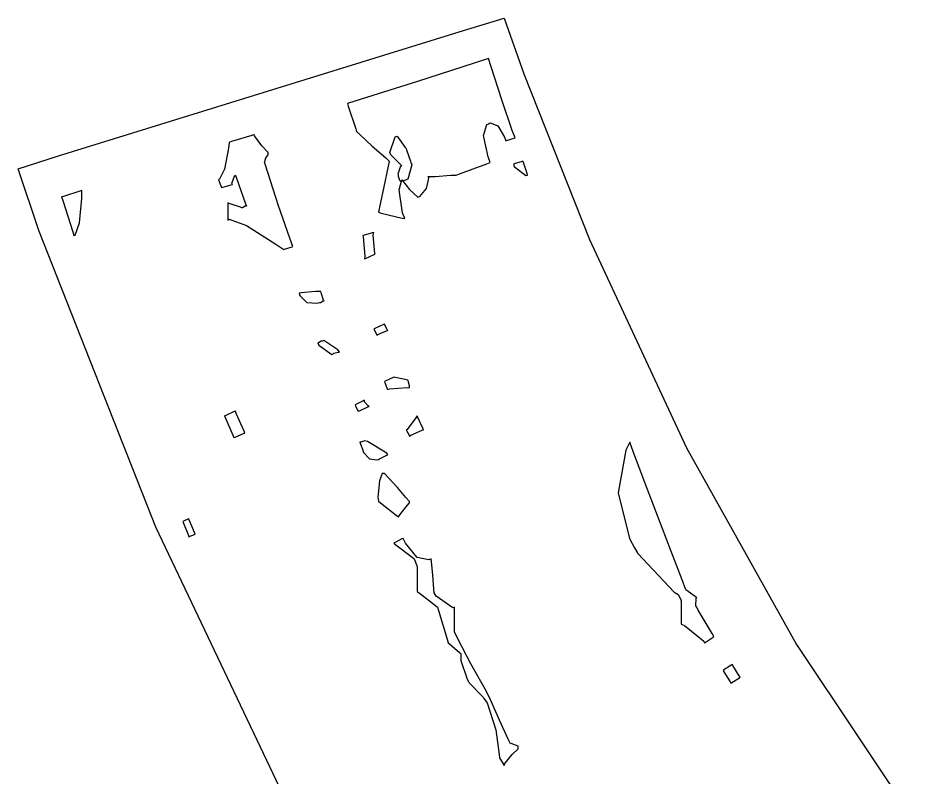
# Model space of a CAD drawing. Extents: x 46 to 308, y 59 to 295.
# Drawn here: x 110.38 to 130.87, y 137.3 to 154.55 of the extents above; entities that cross this region are included whole.
import ezdxf

# ---------------------------------------------------------------- set-up
doc = ezdxf.new("R2010")
doc.units = 0
doc.header["$MEASUREMENT"] = 0

msp = doc.modelspace()

# ---------------------------------------------------------------- linework, layer by layer
at = {"color": 7}
msp.add_lwpolyline([(116.629, 136.455), (113.514, 142.995), (110.859, 149.728), (110.383, 151.129), (111.3, 151.422), (120.5, 154.27), (121.426, 154.553), (121.426, 154.553), (121.87, 153.283), (123.363, 149.528), (125.569, 144.792), (128.064, 140.331), (130.871, 136.134)], dxfattribs=at)
for points in [[(121.073, 153.635), (120.746, 153.53), (119.454, 153.111), (118.181, 152.71), (117.864, 152.612), (117.88, 152.55), (118.056, 152.039), (118.074, 151.977), (118.145, 151.907), (118.431, 151.642), (118.736, 151.378), (118.816, 151.306), (118.788, 151.191), (118.692, 150.724), (118.595, 150.257), (118.569, 150.143), (118.63, 150.125), (119.107, 150.011), (119.169, 150.001), (119.115, 150.133), (119.041, 150.654), (119.098, 150.883), (119.098, 150.883), (119.107, 150.875), (119.277, 150.664), (119.467, 150.487), (119.485, 150.496), (119.512, 150.505), (119.658, 150.686), (119.714, 150.919), (119.698, 150.953), (119.856, 150.953), (120.213, 150.989), (120.333, 150.989), (120.412, 151.016), (121.029, 151.245), (121.109, 151.271), (121.065, 151.404), (120.959, 151.885), (121.029, 152.137), (121.073, 152.153), (121.108, 152.171), (121.28, 152.105), (121.434, 151.845), (121.462, 151.765), (121.478, 151.775), (121.655, 151.827), (121.672, 151.835), (121.611, 152.003), (121.372, 152.696), (121.134, 153.442), (121.073, 153.635)], [(115.747, 151.907), (115.693, 151.889), (115.234, 151.748), (115.182, 151.73), (115.164, 151.598), (115.072, 151.123), (114.961, 150.893), (114.935, 150.883), (114.943, 150.866), (114.996, 150.724), (115.006, 150.706), (115.032, 150.716), (115.225, 150.768), (115.252, 150.777), (115.243, 150.804), (115.305, 150.981), (115.322, 150.989), (115.349, 150.919), (115.543, 150.355), (115.571, 150.283), (115.543, 150.283), (115.484, 150.247), (115.465, 150.247), (115.437, 150.257), (115.181, 150.345), (115.146, 150.354), (115.146, 150.257), (115.146, 150.04), (115.146, 149.967), (115.181, 149.984), (115.569, 149.844), (116.24, 149.419), (116.417, 149.295), (116.433, 149.305), (116.611, 149.357), (116.629, 149.365), (116.557, 149.552), (116.297, 150.289), (116.054, 151.043), (115.994, 151.235), (115.984, 151.263), (116.014, 151.382), (116.064, 151.448), (116.064, 151.448), (116.064, 151.499), (115.918, 151.65), (115.755, 151.88), (115.747, 151.907)], [(119.203, 151.588), (119.211, 151.562), (119.3, 151.307), (119.309, 151.271), (119.326, 151.219), (119.237, 150.893), (119.203, 150.883), (119.193, 150.875), (119.094, 150.848), (119.063, 150.848), (119.053, 150.866), (119.027, 150.959), (119.027, 150.989), (119.017, 151.016), (119.078, 151.201), (119.098, 151.201), (119.071, 151.227), (118.877, 151.422), (118.85, 151.448), (118.832, 151.501), (118.948, 151.854), (118.992, 151.871), (119.009, 151.845), (119.177, 151.616), (119.203, 151.588)], [(121.849, 151.306), (121.831, 151.298), (121.655, 151.245), (121.638, 151.235), (121.655, 151.183), (121.919, 150.981), (121.955, 150.989), (121.945, 151.025), (121.867, 151.271), (121.849, 151.306)], [(111.831, 150.636), (111.786, 150.62), (111.416, 150.505), (111.372, 150.496), (111.398, 150.408), (111.627, 149.702), (111.654, 149.614), (111.68, 149.623), (111.781, 149.9), (111.831, 150.453), (111.831, 150.636)], [(118.463, 149.684), (118.436, 149.676), (118.243, 149.623), (118.217, 149.614), (118.225, 149.587), (118.259, 149.146), (118.251, 149.085), (118.277, 149.094), (118.471, 149.181), (118.497, 149.189), (118.488, 149.207), (118.453, 149.623), (118.463, 149.684)], [(117.263, 148.343), (117.139, 148.343), (116.814, 148.317), (116.769, 148.307), (116.786, 148.255), (116.944, 148.096), (117.174, 148.08), (117.228, 148.096), (117.255, 148.096), (117.314, 148.131), (117.335, 148.131), (117.325, 148.149), (117.271, 148.317), (117.263, 148.343)], [(118.71, 147.602), (118.682, 147.593), (118.489, 147.507), (118.463, 147.497), (118.471, 147.479), (118.524, 147.365), (118.533, 147.355), (118.559, 147.365), (118.752, 147.453), (118.78, 147.461), (118.77, 147.471), (118.718, 147.585), (118.71, 147.602)], [(117.299, 147.215), (117.271, 147.215), (117.212, 147.179), (117.192, 147.179), (117.219, 147.126), (117.51, 146.915), (117.545, 146.932), (117.554, 146.941), (117.653, 146.968), (117.687, 146.968), (117.651, 147.022), (117.333, 147.233), (117.299, 147.215)], [(119.239, 146.333), (119.211, 146.342), (118.956, 146.395), (118.922, 146.403), (118.904, 146.395), (118.726, 146.306), (118.71, 146.297), (118.718, 146.28), (118.77, 146.138), (118.78, 146.12), (118.824, 146.138), (119.231, 146.166), (119.275, 146.156), (119.275, 146.2), (119.247, 146.316), (119.239, 146.333)], [(118.251, 145.874), (118.223, 145.865), (118.056, 145.777), (118.04, 145.767), (118.048, 145.751), (118.1, 145.637), (118.11, 145.627), (118.136, 145.637), (118.329, 145.725), (118.357, 145.733), (118.339, 145.751), (118.251, 145.843), (118.251, 145.874)], [(115.322, 145.627), (115.296, 145.619), (115.102, 145.53), (115.076, 145.521), (115.092, 145.469), (115.261, 145.081), (115.288, 145.028), (115.314, 145.037), (115.507, 145.124), (115.535, 145.132), (115.517, 145.176), (115.34, 145.574), (115.322, 145.627)], [(119.451, 145.521), (119.423, 145.477), (119.221, 145.214), (119.203, 145.204), (119.211, 145.186), (119.265, 145.08), (119.275, 145.062), (119.309, 145.08), (119.564, 145.196), (119.592, 145.204), (119.582, 145.24), (119.467, 145.486), (119.451, 145.521)], [(118.251, 144.956), (118.241, 144.948), (118.168, 144.921), (118.145, 144.921), (118.153, 144.905), (118.207, 144.763), (118.217, 144.745), (118.233, 144.693), (118.365, 144.546), (118.533, 144.525), (118.569, 144.533), (118.595, 144.543), (118.762, 144.631), (118.78, 144.639), (118.762, 144.675), (118.321, 144.939), (118.251, 144.956)], [(124.284, 144.921), (124.186, 144.745), (124.018, 143.775), (124.274, 142.735), (124.39, 142.522), (124.46, 142.399), (125.288, 141.518), (125.377, 141.464), (125.385, 141.456), (125.439, 141.341), (125.448, 141.323), (125.448, 141.191), (125.448, 140.893), (125.448, 140.794), (125.519, 140.76), (125.96, 140.406), (125.978, 140.37), (125.994, 140.379), (126.17, 140.495), (126.188, 140.512), (126.153, 140.583), (125.835, 141.111), (125.801, 141.181), (125.783, 141.209), (125.791, 141.385), (125.801, 141.394), (125.773, 141.412), (125.579, 141.553), (125.553, 141.57), (125.47, 141.795), (125.215, 142.466), (124.918, 143.233), (124.62, 144.006), (124.365, 144.693), (124.284, 144.921)], [(118.674, 144.216), (118.653, 144.216), (118.594, 144.045), (118.559, 143.678), (118.569, 143.581), (118.613, 143.546), (118.973, 143.264), (119.027, 143.228), (119.053, 143.272), (119.189, 143.452), (119.275, 143.545), (119.275, 143.545), (119.275, 143.575), (119.191, 143.666), (119, 143.895), (118.798, 144.117), (118.704, 144.216), (118.674, 144.216)], [(114.264, 143.192), (114.254, 143.184), (114.14, 143.131), (114.124, 143.122), (114.14, 143.087), (114.254, 142.805), (114.264, 142.769), (114.272, 142.779), (114.388, 142.831), (114.406, 142.839), (114.388, 142.875), (114.272, 143.158), (114.264, 143.192)], [(119.768, 142.276), (119.714, 142.25), (119.45, 142.307), (119.185, 142.628), (119.133, 142.735), (119.105, 142.726), (118.938, 142.638), (118.922, 142.628), (118.966, 142.594), (119.335, 142.311), (119.379, 142.276), (119.388, 142.259), (119.441, 142.117), (119.451, 142.099), (119.451, 141.958), (119.451, 141.64), (119.451, 141.534), (119.495, 141.5), (119.864, 141.217), (119.908, 141.181), (119.935, 141.103), (120.129, 140.45), (120.157, 140.37), (120.183, 140.343), (120.412, 140.151), (120.438, 140.123), (120.438, 139.965), (120.588, 139.542), (120.614, 139.488), (120.632, 139.462), (120.949, 139.136), (120.967, 139.101), (121.037, 139.004), (121.236, 138.391), (121.31, 137.831), (121.32, 137.76), (121.328, 137.743), (121.416, 137.601), (121.426, 137.583), (121.442, 137.627), (121.611, 137.836), (121.744, 137.964), (121.744, 138.006), (121.744, 138.024), (121.584, 138.086), (121.568, 138.077), (121.514, 138.183), (121.32, 138.611), (121.126, 139.057), (121.073, 139.171), (120.993, 139.313), (120.672, 139.894), (120.367, 140.477), (120.297, 140.618), (120.297, 140.76), (120.297, 141.077), (120.297, 141.181), (120.261, 141.165), (119.882, 141.429), (119.838, 141.5), (119.829, 141.588), (119.803, 141.914), (119.776, 142.205), (119.768, 142.276)], [(126.611, 139.876), (126.594, 139.868), (126.417, 139.754), (126.401, 139.736), (126.417, 139.71), (126.559, 139.481), (126.577, 139.453), (126.594, 139.471), (126.77, 139.577), (126.788, 139.594), (126.762, 139.621), (126.62, 139.85), (126.611, 139.876)]]:
    msp.add_lwpolyline(points, close=True, dxfattribs=at)

doc.saveas('drawing.dxf')
